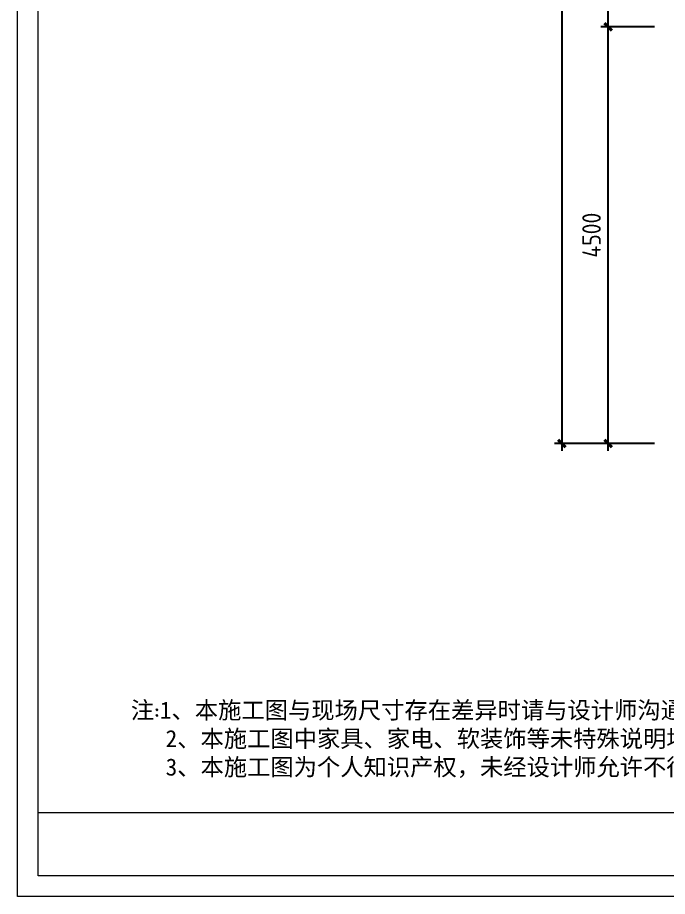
# Model space of a CAD drawing. Extents: x 643133 to 135659452, y -425133 to -387116.
# Drawn here: x 674021 to 681036, y -408958 to -399467 of the extents above; entities that cross this region are included whole.
import ezdxf

# ---------------------------------------------------------------- set-up
doc = ezdxf.new("R2010")
doc.units = 0
doc.header["$LTSCALE"] = 10
doc.header["$MEASUREMENT"] = 0
for name, color, linetype in [('30', 30, 'Continuous'), ('34', 34, 'Continuous'), ('38', 38, 'Continuous')]:
    doc.layers.add(name, color=color, linetype=linetype)
doc.styles.get("Standard").update_dxf_attribs({"font": 'gbenor.shx', "bigfont": 'gbcbig.shx'})
doc.styles.add('样式 1', font='complex.shx')

# ---------------------------------------------------------------- blocks, each defined once
blk = doc.blocks.new('_ArchTick')
at = {"color": 0, "linetype": 'ByBlock', "const_width": 0.4}
blk.add_lwpolyline([(-0.5, -0.5), (0.5, 0.5)], dxfattribs=at)

msp = doc.modelspace()

# ---------------------------------------------------------------- linework, layer by layer
at = {"layer": '30'}
for p, q in [((679897.1, -392586.8), (679897.1, -404146.8)), ((680397.1, -399646.8), (680397.1, -396486.8)), ((680397.1, -404146.8), (680397.1, -399486.8)), ((680897.1, -399566.8), (680317.1, -399566.8)), ((680897.1, -399566.8), (680317.1, -399566.8)), ((680397.1, -404066.8), (679817.1, -404066.8)), ((680897.1, -404066.8), (680317.1, -404066.8))]:
    msp.add_line(p, q, dxfattribs=at)
at = {"layer": '38', "lineweight": 13}
for p, q in [((674021.2, -408958.3), (674021.2, -387115.9)), ((704909.5, -408958.3), (674021.2, -408958.3))]:
    msp.add_line(p, q, dxfattribs=at)
at = {"layer": '38', "lineweight": 5}
for p, q in [((674243.4, -408736.1), (674243.4, -387338.1)), ((701514.4, -408053.9), (674243.4, -408053.9)), ((704687.3, -408736.1), (674243.4, -408736.1))]:
    msp.add_line(p, q, dxfattribs=at)

# ---------------------------------------------------------------- block references
at = {"layer": '30', "xscale": 80, "yscale": 80, "zscale": 80}
for p, rotation in [((680397.1, -399566.8), 90), ((680397.1, -399566.8), 270), ((679897.1, -404066.8), 270), ((680397.1, -404066.8), 270)]:
    msp.add_blockref('_ArchTick', p, dxfattribs=dict(at, rotation=rotation))

# ---------------------------------------------------------------- texts
at = {"layer": '30', "insert": (680217.1, -401816.8), "char_height": 200, "attachment_point": 5, "rotation": 90}
msp.add_mtext('4500', dxfattribs=at)
at = {"layer": '34', "insert": (675243.1, -406854.2), "char_height": 184.32, "width": 8552.035, "attachment_point": 1, "style": '样式 1'}
msp.add_mtext('{\\fSimSun|b0|i0|c134|p2;注}:{\\fSimSun|b0|i0|c134|p2;1、本施工图与现场尺寸存在差异时请与设计师沟通确认。\\P   2、本施工图中家具、家电、软装饰等未特殊说明均为甲供。\\P   3、本施工图为个人知识产权，未经设计师允许不得另行他用。}', dxfattribs=at)

doc.saveas('drawing.dxf')
